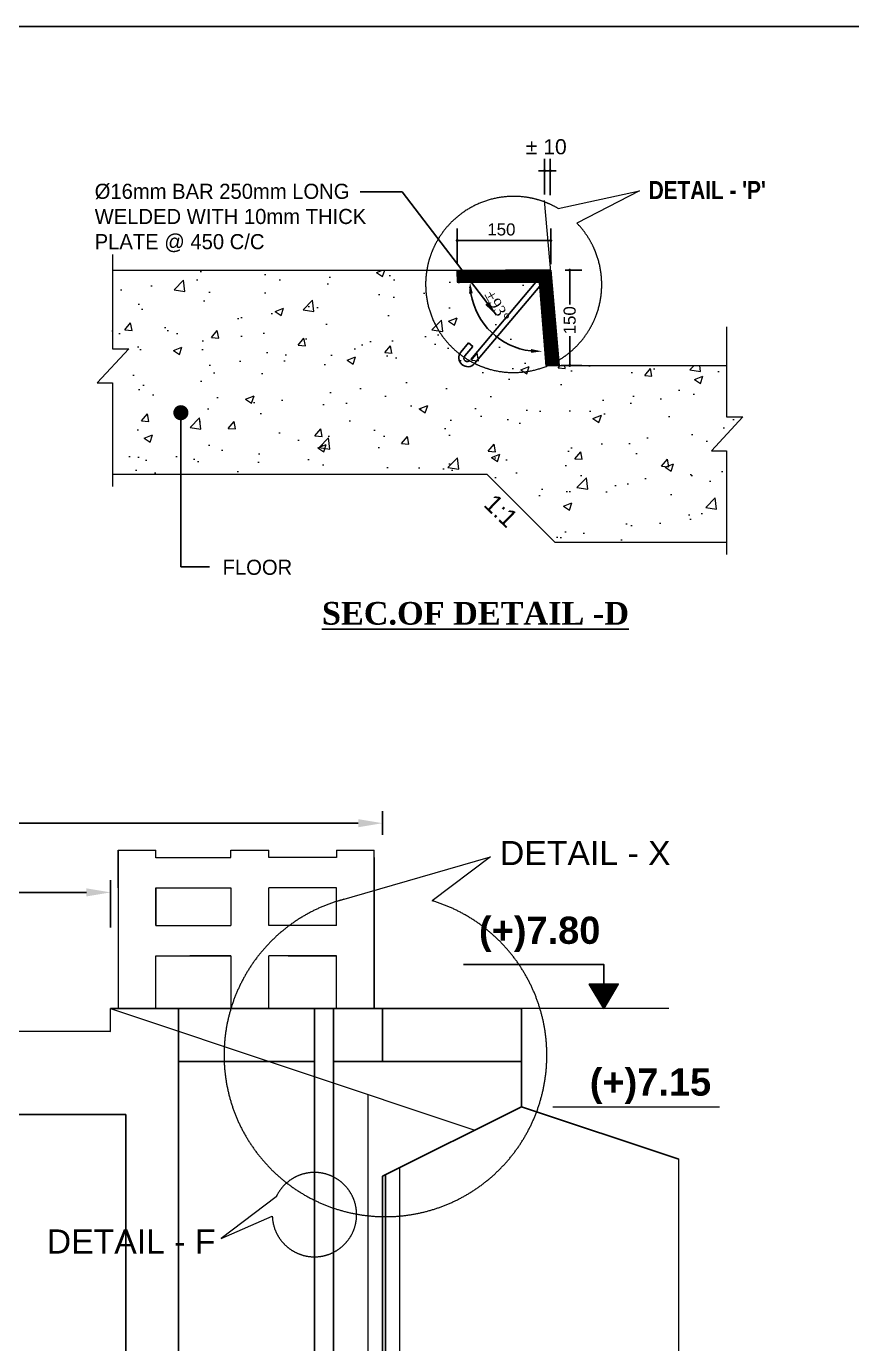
# Model space of a CAD drawing. Extents: x -358915 to 1258323, y -1667244 to -305611.
# Drawn here: x 835896 to 841361, y -1480505 to -1471783 of the extents above; entities that cross this region are included whole.
import ezdxf

# ---------------------------------------------------------------- set-up
doc = ezdxf.new("R2010")
doc.units = 0
doc.header["$LTSCALE"] = 300
doc.header["$MEASUREMENT"] = 0
doc.linetypes.add('DASHED2', pattern=[9.525, 6.35, -3.175])
doc.linetypes.add('HIDDEN', pattern=[0.375, 0.25, -0.125])
doc.layers.get('0').update_dxf_attribs({"linetype": 'CONTINUOUS'})
doc.layers.get('DEFPOINTS').update_dxf_attribs({"linetype": 'CONTINUOUS'})
for name, color, linetype, lineweight in [('Dim', 7, 'CONTINUOUS', 9), ('Grid Line_Outer', 7, 'CONTINUOUS', 5), ('HATCH', 252, 'CONTINUOUS', 5), ('Railing', 8, 'CONTINUOUS', 0)]:
    doc.layers.add(name, color=color, linetype=linetype, lineweight=lineweight)
doc.layers.add('LINE', color=7, linetype='CONTINUOUS')
doc.layers.add('TEXT', color=10, linetype='CONTINUOUS')
doc.styles.add('Arial', font='arial.ttf')
doc.styles.add('DIM', font='isocp3.shx')
doc.styles.add('style1', font='times.ttf')
doc.dimstyles.new('dim_80', dxfattribs={"dimtxt": 160, "dimasz": 160, "dimexe": 80, "dimexo": 40, "dimgap": 50, "dimtad": 1, "dimdec": 0, "dimzin": 0, "dimdsep": 46, "dimtxsty": 'DIM', "dimcen": 0.09, "dimclrd": 5, "dimclre": 5, "dimclrt": 7, "dimadec": 0, "dimazin": 0, "dimtfac": 1, "dimtdec": 0, "dimtmove": 0, "dimatfit": 3, "dimfxl": 1, "dimtolj": 1, "dimtzin": 0, "dimarcsym": 0})
doc.dimstyles.get("Standard").update_dxf_attribs({"dimtxt": 75, "dimasz": 75, "dimexe": 60, "dimexo": 60, "dimgap": 100, "dimtad": 1, "dimdec": 0, "dimzin": 0, "dimdsep": 46, "dimtxsty": 'style1', "dimcen": 0.09, "dimclrd": 5, "dimclre": 5, "dimadec": 0, "dimazin": 0, "dimtfac": 1, "dimtdec": 0, "dimtofl": 0, "dimtmove": 0, "dimatfit": 3, "dimfxl": 1, "dimtolj": 1, "dimtzin": 0, "dimarcsym": 0})

# ---------------------------------------------------------------- blocks, each defined once
blk = doc.blocks.new('_Dot')
at = {"color": 0, "linetype": 'ByBlock', "lineweight": -2}
blk.add_line((-0.5, 0), (-1, 0), dxfattribs=at)
at = {"color": 0, "linetype": 'ByBlock', "const_width": 0.5}
blk.add_lwpolyline([(-0.25, 0, 1), (0.25, 0, 1)], format="xyb", close=True, dxfattribs=at)
blk = doc.blocks.new('*D996')
at = {"layer": 'DEFPOINTS', "color": 0, "ltscale": 500, "transparency": 16777216}
for p in [(838749.5, -1473201), (838749.5, -1473397.5), (839368.3, -1473397.5)]:
    blk.add_point(p, dxfattribs=at)
at = {"layer": 'Dim', "color": 5, "lineweight": -2, "ltscale": 500, "transparency": 16777216}
for p, q in [((838749.5, -1473357.5), (838749.5, -1473121)), ((839368.3, -1473357.5), (839368.3, -1473121)), ((839348.3, -1473201), (838769.5, -1473201))]:
    blk.add_line(p, q, dxfattribs=at)
at = {"layer": 'Dim', "color": 5, "lineweight": -2, "ltscale": 500, "transparency": 16777216, "xscale": 20, "yscale": 20, "zscale": 20, "rotation": 180}
blk.add_blockref('_Dot', (838749.5, -1473201), dxfattribs=at)
at = {"layer": 'Dim', "color": 5, "lineweight": -2, "ltscale": 500, "transparency": 16777216, "xscale": 20, "yscale": 20, "zscale": 20}
blk.add_blockref('_Dot', (839368.3, -1473201), dxfattribs=at)
at = {"layer": 'Dim', "color": 7, "ltscale": 500, "transparency": 16777216, "insert": (839041.7, -1473128.2), "char_height": 80, "attachment_point": 5, "style": 'Arial'}
blk.add_mtext('\\A1;150', dxfattribs=at)
blk = doc.blocks.new('*D997')
at = {"layer": 'DEFPOINTS', "color": 0, "ltscale": 500, "transparency": 16777216}
for p in [(839424.4, -1473397.5), (839396.9, -1474027.9), (839494.2, -1474027.9)]:
    blk.add_point(p, dxfattribs=at)
at = {"layer": 'Dim', "color": 5, "lineweight": -2, "ltscale": 500, "transparency": 16777216}
for p, q in [((839464.4, -1473397.5), (839574.2, -1473397.5)), ((839494.2, -1473417.5), (839494.2, -1473624.7)), ((839494.2, -1474007.9), (839494.2, -1473833.7)), ((839436.9, -1474027.9), (839574.2, -1474027.9))]:
    blk.add_line(p, q, dxfattribs=at)
at = {"layer": 'Dim', "color": 5, "lineweight": -2, "ltscale": 500, "transparency": 16777216, "xscale": 20, "yscale": 20, "zscale": 20}
for p, rotation in [((839494.2, -1473397.5), 90), ((839494.2, -1474027.9), 270)]:
    blk.add_blockref('_Dot', p, dxfattribs=dict(at, rotation=rotation))
at = {"layer": 'Dim', "color": 7, "ltscale": 500, "transparency": 16777216, "insert": (839494.2, -1473729.2), "char_height": 80, "attachment_point": 5, "rotation": 90, "style": 'Arial'}
blk.add_mtext('\\A1;150', dxfattribs=at)
blk = doc.blocks.new('*D1007')
at = {"color": 5, "lineweight": -2, "transparency": 16777216}
blk.add_arc((839291.9, -1473477.5), 458, 189.39352, 263.19945, dxfattribs=at)
at = {"color": 5, "transparency": 16777216}
for points in [[(838827.6, -1473553.2), (838852.5, -1473551.2), (838833.9, -1473477.5)], [(839238.1, -1473919.7), (839237.2, -1473944.7), (839312.6, -1473935)]]:
    blk.add_solid(points, dxfattribs=at)
at = {"layer": 'DEFPOINTS', "color": 0, "transparency": 16777216}
for p in [(837745.7, -1473477.5), (839291.9, -1473477.5), (839291.9, -1473477.5), (839075, -1473880.8), (839408.8, -1476058.5)]:
    blk.add_point(p, dxfattribs=at)
at = {"color": 0, "lineweight": 15, "transparency": 16777216, "insert": (839013.6, -1473634.9), "char_height": 75, "attachment_point": 5, "rotation": 299.49555, "style": 'style1'}
blk.add_mtext('\\A1;%%P93°', dxfattribs=at)
blk = doc.blocks.new('*D1008')
at = {"layer": 'DEFPOINTS', "color": 0, "ltscale": 500, "transparency": 16777216}
for p in [(839365.3, -1472739.2), (839327.1, -1472937.2), (839365.3, -1472939.7)]:
    blk.add_point(p, dxfattribs=at)
at = {"layer": 'Dim', "color": 5, "lineweight": -2, "ltscale": 500, "transparency": 16777216}
for p, q in [((839327.1, -1472897.2), (839327.1, -1472659.2)), ((839365.3, -1472899.7), (839365.3, -1472659.2)), ((839307.1, -1472739.2), (839287.1, -1472739.2)), ((839327.1, -1472739.2), (839365.3, -1472739.2)), ((839385.3, -1472739.2), (839405.3, -1472739.2))]:
    blk.add_line(p, q, dxfattribs=at)
at = {"layer": 'Dim', "color": 5, "lineweight": -2, "ltscale": 500, "transparency": 16777216, "xscale": 20, "yscale": 20, "zscale": 20}
blk.add_blockref('_Dot', (839327.1, -1472739.2), dxfattribs=at)
at = {"layer": 'Dim', "color": 5, "lineweight": -2, "ltscale": 500, "transparency": 16777216, "xscale": 20, "yscale": 20, "zscale": 20, "rotation": 180}
blk.add_blockref('_Dot', (839365.3, -1472739.2), dxfattribs=at)
at = {"layer": 'Dim', "color": 7, "ltscale": 500, "transparency": 16777216, "insert": (839338.8, -1472580.8), "char_height": 100, "attachment_point": 5, "style": 'Arial'}
blk.add_mtext('\\A1;%%P 10', dxfattribs=at)
blk = doc.blocks.new('*D1011')
at = {"layer": 'DEFPOINTS', "color": 0, "ltscale": 500, "transparency": 16777216}
for p in [(830454.1, -1477517), (836454.1, -1477790.1), (830454.1, -1477940)]:
    blk.add_point(p, dxfattribs=at)
at = {"layer": 'Dim', "color": 5, "lineweight": -2, "ltscale": 500, "transparency": 16777216}
for p, q in [((830454.1, -1477900), (830454.1, -1477437)), ((836454.1, -1477750.1), (836454.1, -1477437)), ((836294.1, -1477517), (830614.1, -1477517))]:
    blk.add_line(p, q, dxfattribs=at)
at = {"layer": 'Dim', "color": 5, "ltscale": 500, "transparency": 16777216}
for points in [[(830614.1, -1477490.3), (830614.1, -1477543.6), (830454.1, -1477517)], [(836294.1, -1477490.3), (836294.1, -1477543.6), (836454.1, -1477517)]]:
    blk.add_solid(points, dxfattribs=at)
at = {"layer": 'Dim', "color": 7, "ltscale": 500, "transparency": 16777216, "insert": (833454.1, -1477395.5), "char_height": 140, "attachment_point": 5, "style": 'Arial'}
blk.add_mtext('\\A1;7000', dxfattribs=at)
blk = doc.blocks.new('*D1019')
at = {"layer": 'DEFPOINTS', "color": 0, "ltscale": 500, "transparency": 16777216}
for p in [(838254.1, -1477058.9), (838254.1, -1477176.9), (828354.1, -1477314.6)]:
    blk.add_point(p, dxfattribs=at)
at = {"layer": 'Dim', "color": 5, "lineweight": -2, "ltscale": 500, "transparency": 16777216}
for p, q in [((828354.1, -1477274.6), (828354.1, -1476978.9)), ((838254.1, -1477136.9), (838254.1, -1476978.9)), ((828514.1, -1477058.9), (838094.1, -1477058.9))]:
    blk.add_line(p, q, dxfattribs=at)
at = {"layer": 'Dim', "color": 5, "ltscale": 500, "transparency": 16777216}
for points in [[(828514.1, -1477032.2), (828514.1, -1477085.6), (828354.1, -1477058.9)], [(838094.1, -1477032.2), (838094.1, -1477085.6), (838254.1, -1477058.9)]]:
    blk.add_solid(points, dxfattribs=at)
at = {"layer": 'Dim', "color": 7, "ltscale": 500, "transparency": 16777216, "insert": (833436.1, -1476927.2), "char_height": 140, "attachment_point": 5, "style": 'Arial'}
blk.add_mtext('\\A1;11000', dxfattribs=at)

msp = doc.modelspace()

# ---------------------------------------------------------------- hatches: boundary and pattern name
at = {"layer": 'Dim'}
h = msp.add_hatch(dxfattribs=at)
h.set_pattern_fill('ANSI31', color=8, scale=0.5)
h.set_pattern_definition([(45, (655970.954963, -1530817.96055), (-0.044194173824, 0.044194173824), [])])
h.paths.add_polyline_path([(839623.4, -1478123.8), (839719.7, -1478123.8), (839719.7, -1478286.7)])
h.paths.add_polyline_path([(839719.7, -1478123.8), (839815.9, -1478123.8), (839719.7, -1478286.7)])
at = {"layer": 'Grid Line_Outer', "ltscale": 2}
h = msp.add_hatch(dxfattribs=at)
h.set_pattern_fill('ANSI31', color=16, angle=-90)
h.set_pattern_definition([(315, (740931.70836, -1494734.64489), (0.08838834765, 0.08838834765), [])])
h.paths.add_polyline_path([(839291.9, -1473477.5), (839336, -1474027.9), (839424.8, -1474027.9), (839368.3, -1473397.5), (838746.3, -1473397.5), (838749.5, -1473477.5)])
at = {"layer": 'LINE', "lineweight": 15}
h = msp.add_hatch(dxfattribs=at)
h.set_pattern_fill('AR-CONC', color=2, scale=80, style=0)
h.set_pattern_definition([(50, (703014.3, -1490528.53), (573.8081, -50.2017), [60, -660]), (355, (703014.3, -1490528.5), (-111.001, 601.7537), [48, -528]), (100.45144, (703062.13, -1490532.7), (462.807, 551.552), [50.9922, -560.9137]), (46.1842, (703014.3, -1490368.5), (853.793, -132.4154), [90, -990]), (96.63564, (703085.5, -1490379.6), (747.7296, 779.295), [76.488, -841.371]), (351.1842, (703014.3, -1490368.5), (747.7296, 779.295), [72, -792]), (21, (703094.3, -1490408.53), (477.5256, -322.0951), [60, -660]), (326, (703094.3, -1490408.5), (194.6523, 580.12), [48, -528]), (71.45144, (703134.1, -1490435.37), (672.178, 258.025), [50.9922, -560.9137]), (37.5, (703014.32, -1490528.53), (9.72788, 266.31508), [0, -521.6, 0, -536, 0, -530]), (7.5, (703014.32, -1490528.53), (210.45563, 315.52937), [0, -305.6, 0, -509.6, 0, -202]), (327.5, (702835.92, -1490528.53), (427.05795, -18.0439), [0, -200, 0, -624, 0, -828]), (317.5, (702755.9, -1490528.53), (466.5489, 80.084), [0, -260, 0, -414.4, 0, -588])])
h.paths.add_polyline_path([(839368.3, -1473397.5), (838478.9, -1473397.5), (836466.2, -1473397.5), (836466.2, -1473919.1), (836574.2, -1473919.1), (836366.2, -1474143.5), (836466.2, -1474143.5), (836466.2, -1474747.5), (838945.2, -1474747.5), (839395.2, -1475197.5), (840532.2, -1475197.5), (840532.2, -1474593.5), (840432.2, -1474593.5), (840640.2, -1474369.1), (840532.2, -1474369.1), (840532.2, -1474027.9), (839424.8, -1474027.9)])
edge = h.paths.add_edge_path(flags=16)
edge.add_line((839291.9, -1473477.5), (839293.1, -1473505.4))
edge.add_line((839293.1, -1473505.4), (839010.8, -1473840.6))
edge.add_arc((838965.9, -1473802.8), 58.8, 139.89909, 319.89909, ccw=False)
edge.add_line((838920.9, -1473764.9), (838972.3, -1473704))
edge.add_line((838972.3, -1473704), (838999.8, -1473727.2))
edge.add_line((838999.8, -1473727.2), (838946.5, -1473790.5))
edge.add_arc((838963.9, -1473805.1), 22.8, 139.89909, 319.89909)
edge.add_line((838981.3, -1473819.8), (839269.6, -1473477.5))
edge.add_line((839269.6, -1473477.5), (839291.9, -1473477.5))
h.paths.add_polyline_path([(838959.9, -1473666), (839121.8, -1473820.7), (839259.9, -1473676.2), (839098, -1473521.5)], flags=16)

# ---------------------------------------------------------------- linework, layer by layer
at = {"color": 1, "lineweight": 15}
for p, q in [((839368.3, -1473397.5), (839424.8, -1474027.9)), ((838749.5, -1473477.5), (839291.9, -1473477.5)), ((838791.6, -1473477.5), (839291.9, -1473477.5)), ((839291.9, -1473477.5), (839336, -1474027.9))]:
    msp.add_line(p, q, dxfattribs=at)
at = {"color": 1, "linetype": 'HIDDEN', "lineweight": 15, "ltscale": 2000}
msp.add_lwpolyline([(839416.8, -1472988.3), (839957.1, -1472872.3), (839540.8, -1473085.1)], dxfattribs=at)
at = {"color": 5}
for points in [[(839719.7, -1478286.7), (839719.7, -1477993.4), (838790.1, -1477993.4)], [(839719.7, -1478286.7), (839719.7, -1478123.8), (839623.4, -1478123.8), (839719.7, -1478286.7)], [(839719.7, -1478286.7), (839719.7, -1478123.8), (839815.9, -1478123.8), (839719.7, -1478286.7)]]:
    msp.add_lwpolyline(points, dxfattribs=at)
at = {"color": 1, "linetype": 'HIDDEN', "lineweight": 15, "ltscale": 2000}
msp.add_arc((839123.2, -1473492), 583, 59.75466, 44.25282, dxfattribs=at)
at = {"layer": 'Dim', "color": 8, "ltscale": 2000}
msp.add_line((839381.7, -1478936.7), (840486.5, -1478936.7), dxfattribs=at)
at = {"layer": 'Dim', "color": 1, "linetype": 'DASHED2', "ltscale": 2000}
msp.add_lwpolyline([(837954.1, -1477575.5), (838968.7, -1477281.5), (838583.2, -1477572.1)], dxfattribs=at)
at = {"layer": 'Dim', "color": 5, "linetype": 'DASHED2', "ltscale": 800000}
for points in [[(836454.1, -1478286.7), (838866, -1479090.7)], [(838160, -1484838.5), (838160, -1478855.4)], [(838368.4, -1484838.5), (838368.4, -1479339.5)]]:
    msp.add_lwpolyline(points, dxfattribs=at)
at = {"layer": 'Dim', "color": 8, "linetype": 'DASHED2', "ltscale": 2000}
msp.add_lwpolyline([(840150.9, -1478286.7), (836904.1, -1478286.7)], dxfattribs=at)
at = {"layer": 'Dim', "color": 1, "linetype": 'DASHED2', "ltscale": 2000}
msp.add_lwpolyline([(837524.9, -1479661.2, 8.397313), (837550.8, -1479532.6), (837186, -1479809.1), (837524.9, -1479661.2)], format="xyb", dxfattribs=at)
msp.add_arc((838274.1, -1478595.2), 1068.7, 104.88721, 73.19057, dxfattribs=at)
at = {"layer": 'HATCH', "color": 7, "lineweight": 15}
for points in [[(838749.5, -1473397.5), (838749.5, -1473477.5)], [(839336, -1474027.9), (839424.8, -1474027.9)], [(838945.2, -1474747.5), (839395.2, -1475197.5)], [(836454, -1478436.9), (836454, -1478286.7)]]:
    msp.add_lwpolyline(points, dxfattribs=at)
at = {"layer": 'HATCH', "color": 3, "lineweight": 9}
msp.add_lwpolyline([(840216.2, -1486193.3), (840216.2, -1482559.9), (840387, -1482559.9), (840054.3, -1482290.4), (840216.2, -1482290.4), (840216.2, -1479284.1)], dxfattribs=at)
at = {"layer": 'LINE', "lineweight": 15}
msp.add_line((839424.8, -1474027.9), (839327.1, -1472937.2), dxfattribs=at)
at = {"layer": 'LINE', "lineweight": 9}
for p, q in [((836466.2, -1473293.5), (836466.2, -1473919.1)), ((836466.2, -1473397.5), (839368.3, -1473397.5)), ((840532.2, -1473772.8), (840532.2, -1474369.1)), ((836574.2, -1473919.1), (836366.2, -1474143.5)), ((836466.2, -1473919.1), (836574.2, -1473919.1)), ((839424.8, -1474027.9), (840532.2, -1474027.9)), ((836366.2, -1474143.5), (836466.2, -1474143.5)), ((836466.2, -1474143.5), (836466.2, -1474828.8)), ((840640.2, -1474369.1), (840432.2, -1474593.5)), ((840532.2, -1474369.1), (840640.2, -1474369.1)), ((840432.2, -1474593.5), (840532.2, -1474593.5)), ((840532.2, -1474593.5), (840532.2, -1475278.8)), ((836467.1, -1474747.5), (838945.2, -1474747.5)), ((839395.2, -1475197.5), (840532.9, -1475197.5))]:
    msp.add_line(p, q, dxfattribs=at)
at = {"layer": 'LINE', "lineweight": 25}
for p, q in [((839068.3, -1473397.5), (839368.3, -1473397.5)), ((839269.6, -1473477.5), (838838.5, -1473989.3)), ((839295.4, -1473502.7), (838863.5, -1474015.6)), ((838825, -1473878.9), (838773.6, -1473939.9)), ((838852.5, -1473902.1), (838799.2, -1473965.4)), ((838852.5, -1473902.1), (838825, -1473878.9))]:
    msp.add_line(p, q, dxfattribs=at)
at = {"layer": 'LINE', "ltscale": 500}
for p, q in [((838254.1, -1478286.7), (838254.1, -1478636.7)), ((839173.9, -1478286.7), (839173.9, -1478736.7)), ((836904.1, -1478636.7), (837804.1, -1478636.7)), ((839173.9, -1478636.7), (837929.1, -1478636.7)), ((836554.1, -1478986.7), (836554.1, -1483136.7))]:
    msp.add_line(p, q, dxfattribs=at)
at = {"layer": 'LINE'}
msp.add_lwpolyline([(852218.5, -1490196.5), (826179.3, -1490196.5), (826179.3, -1471783.1), (852218.5, -1471783.1)], close=True, dxfattribs=at)
at = {"layer": 'LINE', "ltscale": 500}
for points in [[(836454.1, -1478286.7), (839173.9, -1478286.7)], [(836903.9, -1484686.7), (836904.1, -1478286.7)], [(837804.1, -1478286.7), (837804.2, -1484686.7)], [(837929.1, -1478286.7), (837929.2, -1484686.7)], [(836454.1, -1478436.9), (830454.1, -1478436.7)], [(839173.9, -1478736.7), (839173.9, -1478936.7)], [(836554.1, -1478986.7), (830354.1, -1478986.7)], [(839173.9, -1478936.7), (838253.9, -1479396.7)], [(839173.9, -1478936.7), (840216.2, -1479284.1)], [(838254.1, -1479396.6), (838254.1, -1484686.7)], [(838274.1, -1479386.6), (838274.1, -1484686.7)]]:
    msp.add_lwpolyline(points, dxfattribs=at)
at = {"layer": 'LINE', "lineweight": 25}
for centre, radius in [((838818.6, -1473977.7), 58.8), ((838816.6, -1473980), 22.8)]:
    msp.add_arc(centre, radius, 139.89909, 319.89909, dxfattribs=at)
at = {"layer": 'Railing', "ltscale": 500}
for p, q in [((836504, -1477237), (836504, -1478287)), ((836504, -1477487), (836504, -1477237)), ((836754, -1477287.1), (836754, -1477237)), ((836754, -1477287.1), (836754, -1477237)), ((837250.9, -1477287), (837250.9, -1477237)), ((837500.9, -1477287), (837500.9, -1477237)), ((837949.2, -1477237), (837949.2, -1477287)), ((838199.2, -1478287), (838199.2, -1477237)), ((838199.2, -1477287), (838199.2, -1478287)), ((836754, -1477487), (837250.9, -1477487)), ((836754, -1477737), (836754, -1477487)), ((837500.9, -1477737), (837500.9, -1477487)), ((837949.2, -1477487), (837500.9, -1477487)), ((837949.2, -1477737), (837949.2, -1477487)), ((836754, -1478287), (836754, -1477937)), ((837500.9, -1478287), (837500.9, -1477937)), ((837949.2, -1478287), (837949.2, -1477937))]:
    msp.add_line(p, q, dxfattribs=at)
for points in [[(836504, -1477237), (836754, -1477237)], [(837250.9, -1477237), (837500.9, -1477237)], [(837949.2, -1477237), (838199.2, -1477237)], [(836754, -1477287), (837250.9, -1477287)], [(837949.2, -1477287), (837500.9, -1477287)], [(836754, -1477487), (836754, -1477487), (836754, -1477737)], [(837250.9, -1477487), (837250.9, -1477737)], [(836754, -1477737), (837250.9, -1477737)], [(837949.2, -1477737), (837500.9, -1477737)], [(836754, -1477937), (837250.9, -1477937)], [(837250.9, -1477937), (836979, -1477937)], [(837250.9, -1477937), (837250.9, -1478287)], [(837949.2, -1477937), (837500.9, -1477937)], [(837629, -1477937), (837949.2, -1477937)]]:
    msp.add_lwpolyline(points, dxfattribs=at)
msp.add_lwpolyline([(837250.9, -1477287), (837250.9, -1477287)], close=True, dxfattribs=at)

# ---------------------------------------------------------------- texts
at = {"layer": 'LINE', "color": 4}
for s, insert, char_height, width, attachment_point in [("{\\fArial Narrow|b1|i0|c0|p34;\\C6;DETAIL - 'P'}", (840793, -1472867.1, 0), 120, 1165.804, 6), ('{\\fTimes New Roman|b1|i0|c0|p18;\\L\\C6;SEC.OF DETAIL -D}', (837853.6, -1475670.8), 150, 2116.537, 4)]:
    msp.add_mtext(s, dxfattribs=dict(at, insert=insert, char_height=char_height, width=width, attachment_point=attachment_point))
at = {"layer": 'LINE', "color": 7, "insert": (836349, -1473051.9), "char_height": 100, "width": 2585.1, "attachment_point": 4}
msp.add_mtext('\\pxql;%%C16mm BAR 250mm LONG \\PWELDED WITH 10mm THICK \\PPLATE @ 450 C/C', dxfattribs=at)
at = {"layer": 'LINE', "color": 4, "insert": (839119.5, -1475067.7, 0), "char_height": 120, "width": 1165.804, "attachment_point": 6, "rotation": 316.02614}
msp.add_mtext('{\\C7;1:1}', dxfattribs=at)
at = {"layer": 'LINE', "color": 4, "insert": (837195.9, -1475365.1), "char_height": 100, "attachment_point": 4}
msp.add_mtext('FLOOR', dxfattribs=at)
at = {"layer": 'TEXT', "color": 7, "char_height": 160, "attachment_point": 6, "style": 'Arial'}
for s, insert in [('DETAIL - X', (840162.1, -1477256.2)), ('DETAIL - F', (837149, -1479828.2))]:
    msp.add_mtext(s, dxfattribs=dict(at, insert=insert))
at = {"layer": 'TEXT', "color": 6, "char_height": 180, "style": 'Arial'}
for s, insert, width, attachment_point in [('{\\fArial|b1|i0|c0|p34;(+)7.80}', (839697.3, -1477794.8, 0), 572.38, 6), ('{\\fArial|b1|i0|c0|p34;(+)7.15}', (839627.1, -1478799.8, 0), 871.987, 4)]:
    msp.add_mtext(s, dxfattribs=dict(at, insert=insert, width=width, attachment_point=attachment_point))

# ---------------------------------------------------------------- dimensions: what is measured, and where the dimension line sits
at = {"color": 1, "lineweight": 15}
dim = msp.add_angular_dim_2l(base=(839075, -1473880.8), line1=((839291.9, -1473477.5), (839408.8, -1476058.5)), line2=((837745.7, -1473477.5), (839291.9, -1473477.5)), text='%%P<>', dimstyle='Standard', override={"dimfxl": 4}, dxfattribs=at)
dim.commit()
dim.dimension.update_dxf_attribs({"geometry": '*D1007', "text_midpoint": (838893.3, -1473703), "dimtype": 162})
at = {"layer": 'Dim', "ltscale": 500}
for base, p1, p2, text, override, picture, middle in [((839365.3, -1472739.2), (839327.1, -1472937.2), (839365.3, -1472939.7), '%%P 10', {"dimtxt": 100, "dimasz": 20, "dimtxsty": 'Arial', "dimblk1": 'Dot', "dimblk2": 'Dot', "dimsah": 1, "dimtmove": 2}, '*D1008', (839338.8, -1472580.8)), ((838254.1, -1477058.9), (828354.1, -1477314.6), (838254.1, -1477176.9), '11000', {"dimtxt": 140, "dimtxsty": 'Arial', "dimtmove": 2}, '*D1019', (833436.1, -1476927.2))]:
    dim = msp.add_linear_dim(base=base, p1=p1, p2=p2, text=text, dimstyle='dim_80', override=override, dxfattribs=at)
    dim.commit()
    dim.dimension.update_dxf_attribs({"geometry": picture, "text_midpoint": middle, "dimtype": 160})
for base, p1, p2, angle, picture, middle in [((838749.5, -1473201), (839368.3, -1473397.5), (838749.5, -1473397.5), 180, '*D996', (839041.7, -1473128.2)), ((839494.2, -1474027.9), (839424.4, -1473397.5), (839396.9, -1474027.9), 270, '*D997', (839494.2, -1473729.2))]:
    dim = msp.add_linear_dim(base=base, p1=p1, p2=p2, angle=angle, text='150', dimstyle='dim_80', override={"dimtxt": 80, "dimasz": 20, "dimgap": 20, "dimtxsty": 'Arial', "dimblk1": 'Dot', "dimblk2": 'Dot', "dimsah": 1, "dimtmove": 2}, dxfattribs=at)
    dim.commit()
    dim.dimension.update_dxf_attribs({"geometry": picture, "text_midpoint": middle, "dimtype": 160})
dim = msp.add_linear_dim(base=(830454.1, -1477517), p1=(836454.1, -1477790.1), p2=(830454.1, -1477940), angle=180, text='7000', dimstyle='dim_80', override={"dimtxt": 140, "dimtxsty": 'Arial', "dimtmove": 2}, dxfattribs=at)
dim.commit()
dim.dimension.update_dxf_attribs({"geometry": '*D1011', "text_midpoint": (833454.1, -1477395.5)})

# ---------------------------------------------------------------- leaders
for points, override in [([(839008.5, -1473695.6), (838385.4, -1472879.1), (838107.1, -1472879.1)], {"dimtxt": 100, "dimasz": 100, "dimtxsty": 'Arial', "dimtmove": 2}), ([(836919.6, -1474341.1), (836919.6, -1475362), (837109, -1475362)], {"dimtxt": 140, "dimasz": 100, "dimtxsty": 'Arial', "dimtmove": 2, "dimldrblk": 'Dot'})]:
    msp.add_leader(points, dimstyle='dim_80', override=override, dxfattribs=at)

doc.saveas('drawing.dxf')
